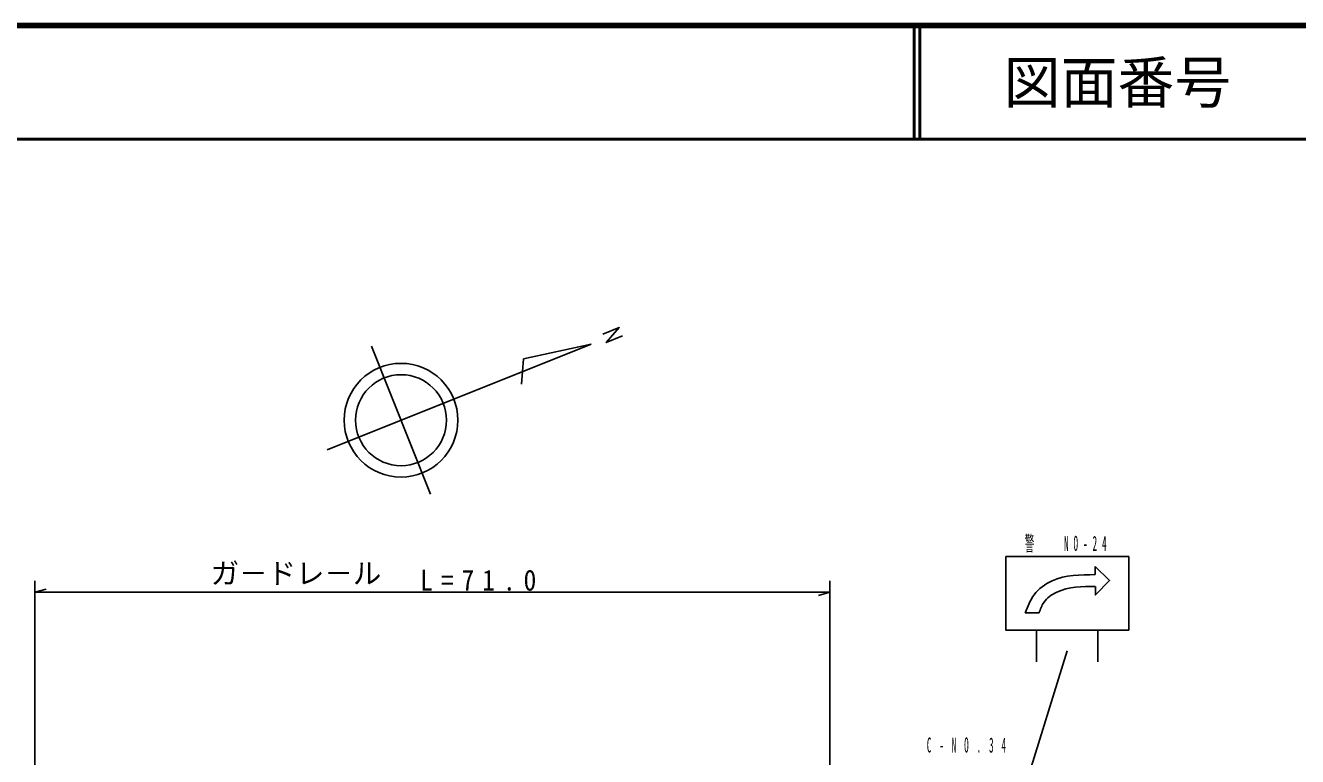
# Model space of a CAD drawing. Units: millimetres, scale not verified. Extents: x 40000 to 680000, y 20000 to 380000.
# Drawn here: x 430600 to 542453, y 315698 to 380000 of the extents above; entities that cross this region are included whole.
import ezdxf
from ezdxf.enums import TextEntityAlignment as Align

# ---------------------------------------------------------------- set-up
doc = ezdxf.new("R2010")
doc.units = ezdxf.units.MM
doc.header["$LTSCALE"] = 1000
for name, color, linetype, lineweight in [('M-BGD', 7, 'Continuous', 25), ('M-TTL', 2, 'Continuous', 140), ('M-TTL-LINE', 7, 'Continuous', 50)]:
    doc.layers.add(name, color=color, linetype=linetype, lineweight=lineweight)
doc.layers.add('M-TTL-TXT', color=7, linetype='Continuous')
doc.styles.add('ＭＳ ゴシック', font='')
doc.styles.get('ＭＳ ゴシック').set_extended_font_data('MS Gothic')

msp = doc.modelspace()

# ---------------------------------------------------------------- linework, layer by layer
at = {"layer": 'M-BGD'}
for p, q in [((480335, 351966), (457123, 342682)), ((466222, 338782), (461023, 351781)), ((480335, 351966), (474393, 350667)), ((474393, 350667), (474207, 348438)), ((524670, 331699), (524670, 332425)), ((431418, 298794), (431418, 331149)), ((501318, 331149), (501318, 306614)), ((431418, 330149), (432418, 330429)), ((431418, 330149), (501318, 330149)), ((501318, 330149), (500318, 329869)), ((519728, 328327), (518511, 328327)), ((519504, 326812), (519504, 324037)), ((524904, 326812), (524904, 324037)), ((522204, 324987), (511554, 290703))]:
    msp.add_line(p, q, dxfattribs=at)
for points in [[(481382, 352855), (482814, 353428), (481675, 352110), (483110, 352693)], [(524670, 332425), (525926, 331179), (524679, 329920), (524679, 330648)]]:
    msp.add_lwpolyline(points, dxfattribs=at)
msp.add_lwpolyline([(527604, 326812), (516804, 326812), (516804, 333292), (527604, 333292)], close=True, dxfattribs=at)
for radius in [5000, 4000]:
    msp.add_circle((463623, 345281), radius, dxfattribs=at)
for points in [[(518511, 328327), (518723, 328887), (518936, 329447), (519286, 329918), (519683, 330453), (520255, 330874), (520867, 331152), (522039, 331684), (523355, 331692), (524670, 331699)], [(519728, 328327), (519839, 328653), (519951, 328979), (520139, 329256), (520408, 329652), (520834, 329946), (521281, 330154), (522334, 330645), (523502, 330652), (524670, 330659)]]:
    msp.add_open_spline(points, degree=3, knots=[0, 0, 0, 0, 1, 1, 1, 2, 2, 2, 3, 3, 3, 3], dxfattribs=at)
at = {"layer": 'M-TTL'}
msp.add_line((680000, 380000), (40000, 380000), dxfattribs=at)
at = {"layer": 'M-TTL-LINE'}
for p, q in [((508747, 380000), (508747, 370000)), ((509247, 380000), (509247, 370000)), ((40000, 370000), (680000, 370000))]:
    msp.add_line(p, q, dxfattribs=at)

# ---------------------------------------------------------------- texts
at = {"layer": 'M-BGD', "style": 'ＭＳ ゴシック'}
msp.add_text('ガ－ドレ－ル', height=1833, dxfattribs=at).set_placement((446888, 330345), align=Align.BOTTOM_LEFT)
at = {"layer": 'M-BGD', "attachment_point": 7, "style": 'ＭＳ ゴシック'}
for s, insert, char_height in [('\\T2.07;\\W0.45;警\u3000NO-24', (518472, 333642), 1320), ('\\T1.62;\\W0.9;L=71.0', (465307, 330265), 1833), ('\\T2.71;\\W0.45;C-NO.34', (509851, 316032), 1320)]:
    msp.add_mtext(s, dxfattribs=dict(at, insert=insert, char_height=char_height))
at = {"layer": 'M-TTL-TXT', "style": 'ＭＳ ゴシック'}
msp.add_text('図面番号', height=3666, dxfattribs=at).set_placement((526622, 375000), align=Align.MIDDLE_CENTER)

doc.saveas('drawing.dxf')
